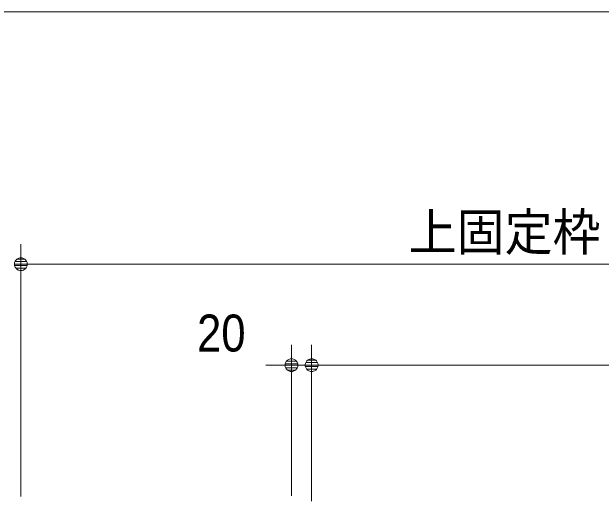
# Model space of a CAD drawing. Units: millimetres, scale not verified. Extents: x -6062 to 6062, y -3045 to 3045.
# Drawn here: x -2412 to -1828, y 465 to 950 of the extents above; entities that cross this region are included whole.
import ezdxf
from ezdxf.enums import TextEntityAlignment as Align

# ---------------------------------------------------------------- set-up
doc = ezdxf.new("R2010")
doc.units = ezdxf.units.MM
doc.header["$LTSCALE"] = 20
for name, color, linetype, lineweight in [('0-0_2寸法-1', 7, 'Continuous', 9), ('0-1_0', 7, 'Continuous', 9), ('0-2_2寸法-2', 7, 'Continuous', 9)]:
    doc.layers.add(name, color=color, linetype=linetype, lineweight=lineweight)
doc.styles.add('ＭＳ Ｐゴシック', font='')
doc.styles.get('ＭＳ Ｐゴシック').set_extended_font_data('MS PGothic')

# ---------------------------------------------------------------- blocks, each defined once
blk = doc.blocks.new('_Dot')
at = {"layer": '0-1_0'}
for p, q in [((-10, 0), (-20, 0)), ((9.78, 2), (-9.78, 2)), ((7.99, 6), (-7.99, 6)), ((9.16, -3.98), (-9.16, -3.98)), ((6, -7.98), (-6, -7.98))]:
    blk.add_line(p, q, dxfattribs=at)
for points in [[(10, 0), (9.92, 1.25), (9.69, 2.49), (9.3, 3.68), (8.76, 4.82), (8.09, 5.88), (7.29, 6.85), (6.37, 7.71), (5.36, 8.44), (4.26, 9.05), (3.09, 9.51), (1.87, 9.82), (0.63, 9.98), (-0.63, 9.98), (-1.87, 9.82), (-3.09, 9.51), (-4.26, 9.05), (-5.36, 8.44), (-6.37, 7.71), (-7.29, 6.85), (-8.09, 5.88), (-8.76, 4.82), (-9.3, 3.68), (-9.69, 2.49), (-9.92, 1.25), (-10, 0), (0, 0)], [(-10, 0), (-9.92, -1.25), (-9.69, -2.49), (-9.3, -3.68), (-8.76, -4.82), (-8.09, -5.88), (-7.29, -6.85), (-6.37, -7.71), (-5.36, -8.44), (-4.26, -9.05), (-3.09, -9.51), (-1.87, -9.82), (-0.63, -9.98), (0.63, -9.98), (1.87, -9.82), (3.09, -9.51), (4.26, -9.05), (5.36, -8.44), (6.37, -7.71), (7.29, -6.85), (8.09, -5.88), (8.76, -4.82), (9.3, -3.68), (9.69, -2.49), (9.92, -1.25), (10, 0), (0, 0)]]:
    blk.add_lwpolyline(points, close=True, dxfattribs=at)

msp = doc.modelspace()

# ---------------------------------------------------------------- linework, layer by layer
at = {"layer": '0-0_2寸法-1'}
for p, q in [((-1225.21, 950), (-4781.79, 950)), ((-2402.5, 470), (-2402.5, 720)), ((-2389.79, 700), (-1250.21, 700)), ((-2114.5, 465.25), (-2114.5, 620)), ((-2101.79, 600), (-1232.21, 600))]:
    msp.add_line(p, q, dxfattribs=at)
at = {"layer": '0-2_2寸法-2'}
for p, q in [((-2134.5, 470.6), (-2134.5, 620)), ((-2114.5, 470.6), (-2114.5, 620)), ((-2147.21, 600), (-2159.92, 600)), ((-2114.5, 600), (-2134.5, 600)), ((-2101.79, 600), (-2089.08, 600))]:
    msp.add_line(p, q, dxfattribs=at)

# ---------------------------------------------------------------- block references
at = {"layer": '0-0_2寸法-1', "xscale": 0.6356201, "yscale": 0.6356201, "rotation": 180}
for p in [(-2402.5, 700), (-2114.5, 600)]:
    msp.add_blockref('_Dot', p, dxfattribs=at)
at = {"layer": '0-2_2寸法-2', "xscale": 0.6356201, "yscale": 0.6356201}
msp.add_blockref('_Dot', (-2134.5, 600), dxfattribs=at)
at = {"layer": '0-2_2寸法-2', "xscale": 0.6356201, "yscale": 0.6356201, "rotation": 180}
msp.add_blockref('_Dot', (-2114.5, 600), dxfattribs=at)

# ---------------------------------------------------------------- texts
at = {"layer": '0-0_2寸法-1', "style": 'ＭＳ Ｐゴシック', "width": 0.95}
msp.add_text('上固定枠\u3000DW2-35', height=36.69, dxfattribs=at).set_placement((-2018.48, 702.53), align=Align.BOTTOM_LEFT)
at = {"layer": '0-2_2寸法-2', "style": 'ＭＳ Ｐゴシック', "width": 0.9}
msp.add_text('20', height=36.66, dxfattribs=at).set_placement((-2227.98, 602.48), align=Align.BOTTOM_LEFT)

doc.saveas('drawing.dxf')
